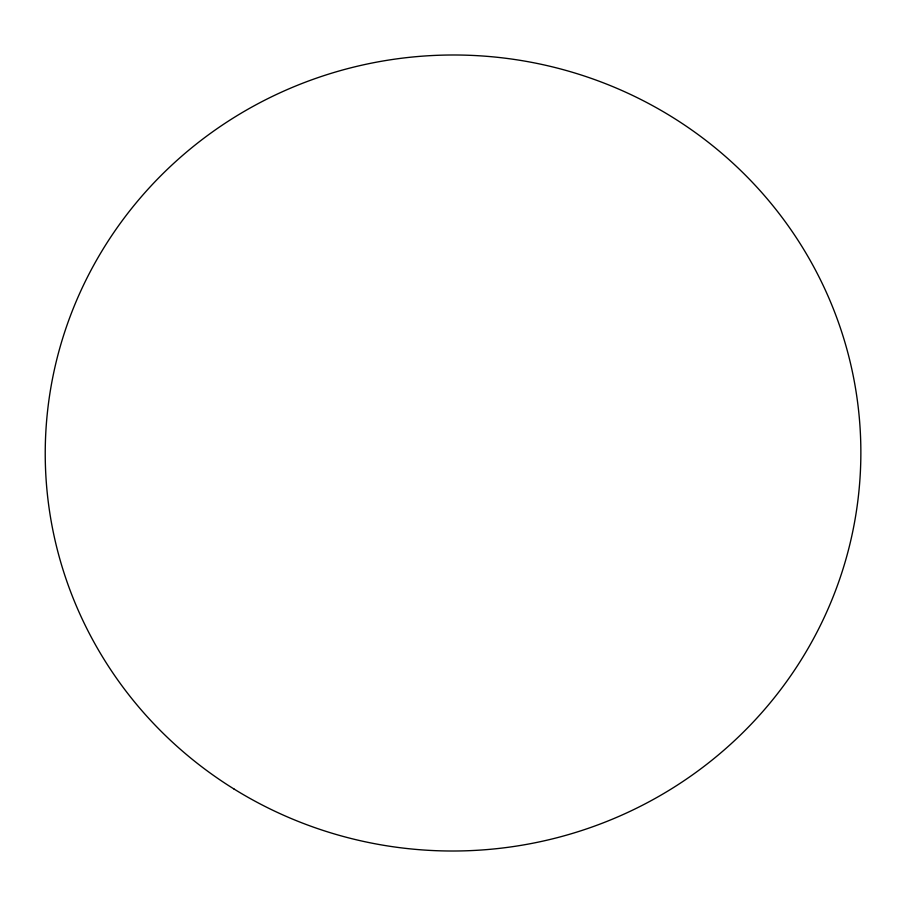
<?xml version="1.0" encoding="UTF-8"?>
<svg xmlns="http://www.w3.org/2000/svg" width="906" height="906" viewBox="0 0 906 906"><rect width="100%" height="100%" fill="white"/><g stroke="black" fill="none" stroke-linecap="round" stroke-linejoin="round"><path stroke-width="1.36" d="M233.929 788.956A407.825 398.006 -1.5 0 0 860.473 469.84A407.825 398.006 -1.5 0 0 264.722 100.204A407.825 398.006 -1.5 0 0 233.929 788.956"/></g></svg>
